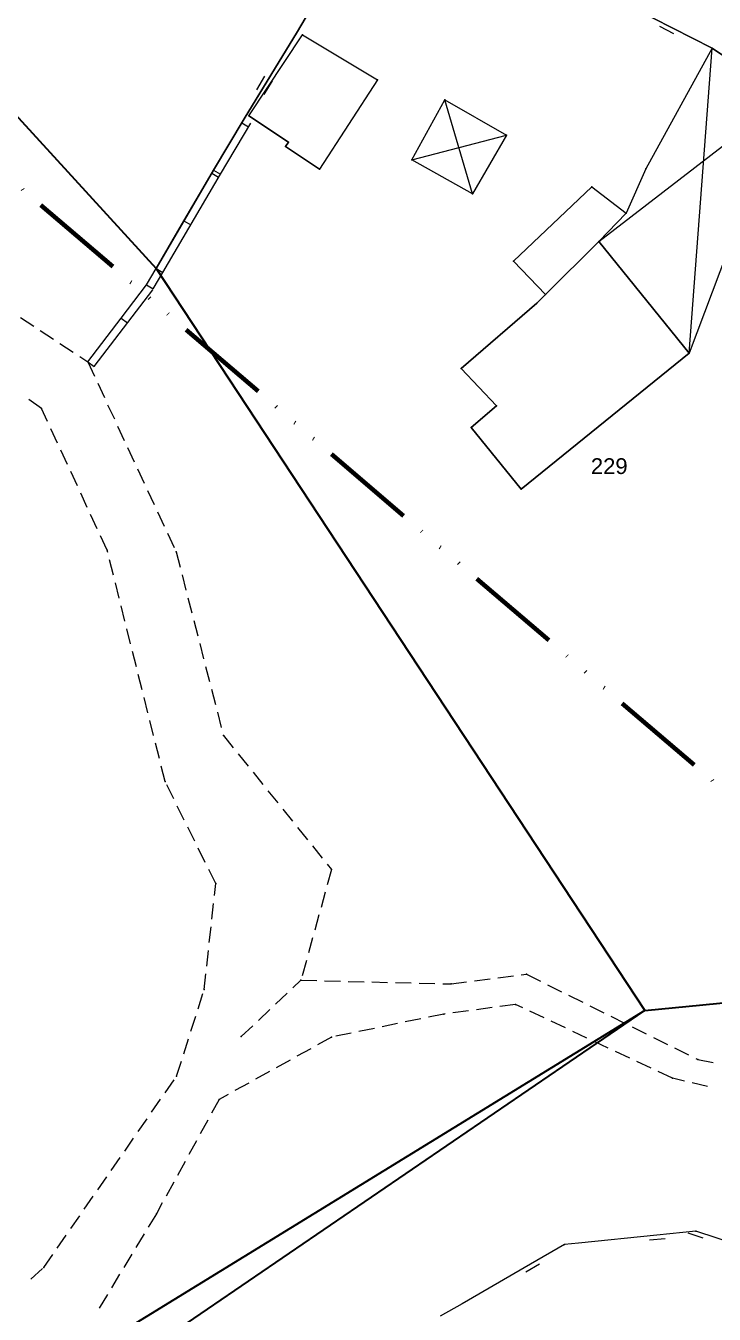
# Model space of a CAD drawing. Header units: millimetres. Extents: x 615240 to 617330, y 4151758 to 4153557.
# Drawn here: x 615450.6 to 615538, y 4152140 to 4152303.6 of the extents above; entities that cross this region are included whole.
import ezdxf
from ezdxf.xclip import XClip

# ---------------------------------------------------------------- set-up
doc = ezdxf.new("R2010")
doc.units = ezdxf.units.MM
doc.header["$XCLIPFRAME"] = 2
doc.linetypes.add('ACAD_ISO14W100', pattern=[24, 12, -3, 0, -3, 0, -3, 0, -3])
for name, color, linetype, lineweight in [('02_ADA_ALN_YENI', 7, 'Continuous', 30), ('03_PARSEL_ALN_ESKI', 18, 'Continuous', 0), ('03_PARSEL_ALN_YENI', 171, 'Continuous', 0), ('03_PARSEL_NO_ESKI', 5, 'Continuous', 0), ('03_PARSEL_SNR_YENI', 5, 'Continuous', 0), ('04_YAPI_ALN_TSCLSIZ', 18, 'Continuous', 0), ('04_YAPI_SNR_TSCLSZ', 77, 'Continuous', 0), ('06_DETAY_SNR_KROKI', 4, 'Continuous', 0), ('06_DETAY_SNR_PAFTA', 26, 'Continuous', 0), ('07_SNRTIP_GECERLI', 30, 'Continuous', 0), ('07_SNRTIP_SABIT', 18, 'Continuous', 0), ('NOKTA_DETAY_YENI', 171, 'Continuous', 0), ('NOKTA_PARSEL_ESKI', 6, 'Continuous', 0), ('NOKTA_PARSEL_YENI', 30, 'Continuous', 0), ('NOKTA_YAPI_TSCLSIZ', 77, 'Continuous', 0), ('TRAFO_BOLGE_TUM', 254, 'ACAD_ISO14W100', 70)]:
    doc.layers.add(name, color=color, linetype=linetype, lineweight=lineweight)
doc.styles.get("Standard").update_dxf_attribs({"font": 'Arial'})

# ---------------------------------------------------------------- blocks, each defined once
blk = doc.blocks.new('fggg')
at = {"layer": '02_ADA_ALN_YENI', "color": 252}
for points in [[(615438.88, 4152303.77, 0), (615467.16, 4152272.82, 0), (615529.18, 4152178.55, 0), (615567.72, 4152182.35, 0), (615583.07, 4152188.56, 0), (615587.35, 4152192.9, 0), (615591.55, 4152197.15, 0), (615595.11, 4152200.75, 0), (615605.95, 4152213.26, 0), (615609.64, 4152219.67, 0), (615613.26, 4152225.93, 0), (615620.48, 4152241.04, 0), (615609.47, 4152245.69, 0), (615609.47, 4152245.69, 0), (615604.39, 4152261.34, 0), (615596.29, 4152277.97, 0), (615589.27, 4152283.98, 0), (615582.83, 4152291.11, 0), (615571.31, 4152303.24, 0), (615565.68, 4152312.1, 0)], [(615235.67, 4152011.37, 0), (615241.21, 4152014.76, 0), (615251.82, 4152024.82, 0), (615257.1, 4152028.53, 0), (615276.2, 4152038, 0), (615300.78, 4152046.97, 0), (615312.09, 4152050.66, 0), (615323.54, 4152056.84, 0), (615331.4, 4152059.17, 0), (615339.35, 4152063.74, 0), (615351.7, 4152071.65, 0), (615353.11, 4152072.8, 0), (615376.53, 4152081.03, 0), (615384.53, 4152086.86, 0), (615429.17, 4152117.25, 0), (615437.2, 4152115.76, 0), (615529.18, 4152178.55, 0), (615448.13, 4152128.73, 0), (615448.13, 4152128.73, 0), (615236.84, 4152138.84, 0)]]:
    blk.add_polyline3d(points, dxfattribs=at)
at = {"layer": '03_PARSEL_ALN_ESKI', "color": 252}
blk.add_point((615524.95, 4152247.71), dxfattribs=at)
at = {"layer": '03_PARSEL_ALN_YENI', "color": 252}
for points in [[(615467.16, 4152272.82, 0), (615438.88, 4152303.77, 0), (615434.08, 4152333.07, 0), (615441.28, 4152346.09, 0), (615466.82, 4152366.92, 0), (615486.67, 4152342.17, 0), (615489.49, 4152338.75, 0), (615491.03, 4152336.86, 0), (615494.02, 4152340.02, 0), (615508.19, 4152337.74, 0), (615496.51, 4152322.32, 0), (615485.08, 4152302.92, 0), (615478.32, 4152291.8, 0), (615474.46, 4152285.3, 0), (615467.16, 4152272.82, 0)], [(615564.18, 4152281.89, 0), (615546.97, 4152294.52, 0), (615537.71, 4152300.81, 0), (615527.73, 4152305.88, 0), (615529.52, 4152321.98, 0), (615530.61, 4152333.78, 0), (615535.09, 4152346.81, 0), (615543.24, 4152360.95, 0), (615561.73, 4152354, 0), (615568.14, 4152341.49, 0), (615568.03, 4152334.22, 0), (615563.27, 4152319.41, 0), (615565.68, 4152312.1, 0), (615571.31, 4152303.24, 0), (615582.83, 4152291.11, 0), (615578.65, 4152287.26, 0), (615569.33, 4152278.66, 0), (615564.18, 4152281.89, 0)], [(615567.72, 4152182.35, 0), (615529.18, 4152178.55, 0), (615467.16, 4152272.82, 0), (615474.46, 4152285.3, 0), (615478.32, 4152291.8, 0), (615485.08, 4152302.92, 0), (615496.51, 4152322.32, 0), (615525.25, 4152306.93, 0), (615527.73, 4152305.88, 0), (615537.71, 4152300.81, 0), (615546.97, 4152294.52, 0), (615564.18, 4152281.89, 0), (615552.66, 4152266.63, 0), (615550.36, 4152262.08, 0), (615547.23, 4152255.91, 0), (615544.66, 4152250.83, 0), (615556.57, 4152232.16, 0), (615564.14, 4152220.94, 0), (615583.07, 4152188.56, 0), (615567.72, 4152182.35, 0)]]:
    blk.add_polyline3d(points, close=True, dxfattribs=at)
blk.add_polyline3d([(615236.84, 4152138.84, 0), (615448.13, 4152128.73, 0), (615529.18, 4152178.55, 0), (615437.2, 4152115.76, 0), (615437.2, 4152115.76, 0), (615429.17, 4152117.25, 0), (615428.42, 4152124.49, 0), (615381.68, 4152118.62, 0), (615368.61, 4152113.92, 0), (615350.53, 4152103.78, 0), (615376.53, 4152081.03, 0), (615353.11, 4152072.8, 0), (615342.41, 4152092.87, 0), (615330.49, 4152115.13, 0), (615294.86, 4152118.58, 0), (615251.78, 4152099.64, 0), (615239.02, 4152090.87, 0)], dxfattribs=at)
at = {"layer": '03_PARSEL_SNR_YENI', "color": 252}
for p, q in [((615485.08, 4152302.92, 0.95), (615487.62, 4152307.23, 0.95)), ((615527.73, 4152305.88, 0.95), (615532.19, 4152303.62, 0.95)), ((615531.05, 4152303.57, 0.95), (615532.83, 4152302.66, 0.95)), ((615532.19, 4152303.62, 0.95), (615537.71, 4152300.81, 0.95)), ((615480.92, 4152296.07, 0.95), (615485.08, 4152302.92, 0.95)), ((615537.71, 4152300.81, 0.95), (615541.84, 4152298, 0.95)), ((615479.92, 4152295.51, 0.95), (615480.96, 4152297.22, 0.95)), ((615480.88, 4152294.92, 0.95), (615481.92, 4152296.63, 0.95)), ((615478.32, 4152291.8, 0.95), (615480.92, 4152296.07, 0.95)), ((615478.04, 4152291.31, 0.95), (615478.32, 4152291.8, 0.95)), ((615474.46, 4152285.3, 0.95), (615478.04, 4152291.31, 0.95)), ((615475.32, 4152284.79, 0.95), (615479.18, 4152291.29, 0.95)), ((615478.04, 4152291.31, 0.95), (615478.9, 4152290.8, 0.95)), ((615474.23, 4152284.9, 0.95), (615474.46, 4152285.3, 0.95)), ((615474.46, 4152285.3, 0.95), (615475.32, 4152284.79, 0.95)), ((615468.02, 4152272.31, 0.95), (615475.32, 4152284.79, 0.95)), ((615470.69, 4152278.86, 0.95), (615474.23, 4152284.9, 0.95)), ((615474.23, 4152284.9, 0.95), (615475.09, 4152284.4, 0.95)), ((615467.16, 4152272.82, 0.95), (615470.69, 4152278.86, 0.95)), ((615470.69, 4152278.86, 0.95), (615471.56, 4152278.36, 0.95)), ((615467.16, 4152272.82, 0.95), (615468.02, 4152272.31, 0.95))]:
    blk.add_line(p, q, dxfattribs=at)
for p in [(615485.08, 4152302.92, 638.22), (615485.08, 4152302.92, 638.22), (615537.71, 4152300.81, 630.04), (615537.71, 4152300.81, 630.04), (615478.32, 4152291.8, 635.94), (615478.32, 4152291.8, 635.94), (615474.46, 4152285.3, 633.56), (615474.46, 4152285.3, 633.56)]:
    blk.add_point(p, dxfattribs=at)
at = {"layer": '04_YAPI_ALN_TSCLSIZ', "color": 252}
for points in [[(615487.89, 4152285.43, 0), (615483.59, 4152288.3, 0), (615483.95, 4152288.84, 0), (615478.94, 4152292.19, 0), (615485.73, 4152302.5, 0), (615495.26, 4152296.76, 0), (615487.89, 4152285.43, 0)], [(615512.52, 4152273.73, 0), (615522.43, 4152283.19, 0), (615526.8, 4152279.86, 0), (615523.36, 4152276.23, 0), (615516.58, 4152269.51, 0), (615512.52, 4152273.73, 0)], [(615505.87, 4152260.13, 0), (615515.49, 4152268.42, 0), (615516.58, 4152269.51, 0), (615523.36, 4152276.23, 0), (615534.82, 4152262.07, 0), (615513.47, 4152244.79, 0), (615507.13, 4152252.61, 0), (615510.34, 4152255.37, 0), (615505.87, 4152260.13, 0)]]:
    blk.add_polyline3d(points, close=True, dxfattribs=at)
at = {"layer": '04_YAPI_SNR_TSCLSZ', "color": 252}
for p, q in [((615478.94, 4152292.19, 638.87), (615485.73, 4152302.5, 637.55)), ((615485.73, 4152302.5, 637.55), (615495.26, 4152296.76, 636.23)), ((615537.71, 4152300.81, 630.04), (615529.29, 4152285.46, 632.88)), ((615534.82, 4152262.07), (615537.71, 4152300.81, 630.04)), ((615537.71, 4152300.81, 630.04), (615546.97, 4152294.52, 628.85)), ((615495.26, 4152296.76, 636.23), (615487.89, 4152285.43, 635.75)), ((615499.59, 4152286.63, 634.71), (615503.78, 4152294.22, 634.29)), ((615503.78, 4152294.22, 634.29), (615511.64, 4152289.75, 635.26)), ((615507.3, 4152282.28, 633.25), (615503.78, 4152294.22, 634.29)), ((615523.36, 4152276.23, 635.49), (615546.97, 4152294.52, 628.85)), ((615546.97, 4152294.52, 628.85), (615534.82, 4152262.07)), ((615478.94, 4152292.19, 638.87), (615483.95, 4152288.84, 639.35)), ((615483.95, 4152288.84, 639.35), (615483.59, 4152288.3)), ((615483.59, 4152288.3), (615487.89, 4152285.43, 635.75)), ((615499.59, 4152286.63, 634.71), (615511.64, 4152289.75, 635.26)), ((615511.64, 4152289.75, 635.26), (615507.3, 4152282.28, 633.25)), ((615507.3, 4152282.28, 633.25), (615499.59, 4152286.63, 634.71)), ((615529.29, 4152285.46, 632.88), (615526.8, 4152279.86)), ((615522.43, 4152283.19, 632.51), (615512.52, 4152273.73, 632.41)), ((615522.43, 4152283.19, 632.51), (615526.8, 4152279.86)), ((615526.8, 4152279.86), (615523.36, 4152276.23, 635.49)), ((615516.58, 4152269.51, 631.78), (615523.36, 4152276.23, 635.49)), ((615534.82, 4152262.07), (615523.36, 4152276.23, 635.49)), ((615512.52, 4152273.73, 632.41), (615516.58, 4152269.51, 631.78)), ((615516.58, 4152269.51, 631.78), (615515.49, 4152268.42, 631.89)), ((615515.49, 4152268.42, 631.89), (615505.87, 4152260.13, 631.13)), ((615513.47, 4152244.79, 628.89), (615534.82, 4152262.07)), ((615505.87, 4152260.13, 631.13), (615510.34, 4152255.37, 630.58)), ((615510.34, 4152255.37, 630.58), (615507.13, 4152252.61, 630.66)), ((615507.13, 4152252.61, 630.66), (615513.47, 4152244.79, 628.89))]:
    blk.add_line(p, q, dxfattribs=at)
at = {"layer": '06_DETAY_SNR_KROKI', "color": 252}
for p, q in [((615465.93, 4152270.72, 0.95), (615467.16, 4152272.82, 0.95)), ((615466.79, 4152270.21, 0.95), (615468.02, 4152272.31, 0.95)), ((615462.73, 4152266.52, 0.95), (615465.93, 4152270.72, 0.95)), ((615465.93, 4152270.72, 0.95), (615466.79, 4152270.21, 0.95)), ((615459.28, 4152260.35, 0.95), (615466.73, 4152270.11, 0.95)), ((615458.48, 4152260.95, 0.95), (615462.73, 4152266.52, 0.95)), ((615462.73, 4152266.52, 0.95), (615463.52, 4152265.91, 0.95)), ((615458.48, 4152260.95, 0.95), (615459.28, 4152260.35, 0.95)), ((615530.69, 4152150.04, 0.95), (615520.74, 4152149.01, 0.95)), ((615531.74, 4152149.58, 0.95), (615529.75, 4152149.38, 0.95)), ((615535.66, 4152150.56, 0.95), (615530.69, 4152150.04, 0.95)), ((615536.56, 4152149.66, 0.95), (615534.66, 4152150.29, 0.95)), ((615535.79, 4152150.51, 0.95), (615535.66, 4152150.56, 0.95)), ((615540.54, 4152148.94, 0.95), (615535.79, 4152150.51, 0.95)), ((615518.98, 4152148.83, 0.95), (615514.65, 4152146.33, 0.95)), ((615520.74, 4152149.01, 0.95), (615518.98, 4152148.83, 0.95)), ((615514.65, 4152146.33, 0.95), (615505.99, 4152141.33, 0.95)), ((615515.8, 4152146.34, 0.95), (615514.06, 4152145.34, 0.95)), ((615505.99, 4152141.33, 0.95), (615503.22, 4152139.73, 0.95))]:
    blk.add_line(p, q, dxfattribs=at)
for p in [(615465.93, 4152270.72, 630.23), (615465.93, 4152270.72, 630.23), (615458.48, 4152260.95, 630.98), (615535.66, 4152150.56, 614.38), (615535.66, 4152150.56, 614.38), (615518.98, 4152148.83, 613.91), (615518.98, 4152148.83, 613.91)]:
    blk.add_point(p, dxfattribs=at)
at = {"layer": '06_DETAY_SNR_PAFTA', "color": 252}
for p, q in [((615449.96, 4152266.58, 0.95), (615451.63, 4152265.48, 0.95)), ((615452.46, 4152264.93, 0.95), (615454.13, 4152263.83, 0.95)), ((615454.96, 4152263.28, 0.95), (615456.63, 4152262.18, 0.95)), ((615457.47, 4152261.62, 0.95), (615458.48, 4152260.95, 0.95)), ((615458.48, 4152260.95, 0.95), (615459.33, 4152259.14, 0.95)), ((615459.75, 4152258.23, 0.95), (615460.59, 4152256.42, 0.95)), ((615452.63, 4152255.02, 0.95), (615451, 4152256.19, 0.95)), ((615453.39, 4152253.37, 0.95), (615452.63, 4152255.02, 0.95)), ((615461.01, 4152255.51, 0.95), (615461.86, 4152253.7, 0.95)), ((615454.65, 4152250.64, 0.95), (615453.81, 4152252.46, 0.95)), ((615462.28, 4152252.79, 0.95), (615463.12, 4152250.98, 0.95)), ((615455.91, 4152247.92, 0.95), (615455.07, 4152249.74, 0.95)), ((615463.54, 4152250.07, 0.95), (615464.39, 4152248.26, 0.95)), ((615464.81, 4152247.35, 0.95), (615465.65, 4152245.54, 0.95)), ((615457.17, 4152245.2, 0.95), (615456.33, 4152247.01, 0.95)), ((615458.43, 4152242.47, 0.95), (615457.59, 4152244.29, 0.95)), ((615466.07, 4152244.63, 0.95), (615466.92, 4152242.82, 0.95)), ((615459.69, 4152239.75, 0.95), (615458.85, 4152241.57, 0.95)), ((615467.34, 4152241.91, 0.95), (615468.18, 4152240.1, 0.95)), ((615468.6, 4152239.19, 0.95), (615469.45, 4152237.38, 0.95)), ((615460.95, 4152237.03, 0.95), (615460.11, 4152238.84, 0.95)), ((615461.02, 4152236.76, 0.95), (615460.95, 4152237.03, 0.95)), ((615469.71, 4152236.81, 0.95), (615470.21, 4152234.87, 0.95)), ((615461.75, 4152233.85, 0.95), (615461.26, 4152235.79, 0.95)), ((615462.47, 4152230.94, 0.95), (615461.99, 4152232.88, 0.95)), ((615470.46, 4152233.9, 0.95), (615470.95, 4152231.96, 0.95)), ((615471.2, 4152231, 0.95), (615471.7, 4152229.06, 0.95)), ((615463.2, 4152228.03, 0.95), (615462.72, 4152229.97, 0.95)), ((615471.95, 4152228.09, 0.95), (615472.44, 4152226.15, 0.95)), ((615463.93, 4152225.12, 0.95), (615463.44, 4152227.06, 0.95)), ((615472.69, 4152225.18, 0.95), (615473.19, 4152223.25, 0.95)), ((615464.66, 4152222.21, 0.95), (615464.17, 4152224.15, 0.95)), ((615465.39, 4152219.3, 0.95), (615464.9, 4152221.24, 0.95)), ((615473.44, 4152222.28, 0.95), (615473.93, 4152220.34, 0.95)), ((615466.11, 4152216.39, 0.95), (615465.63, 4152218.33, 0.95)), ((615474.18, 4152219.37, 0.95), (615474.68, 4152217.43, 0.95)), ((615474.93, 4152216.47, 0.95), (615475.43, 4152214.53, 0.95)), ((615466.84, 4152213.48, 0.95), (615466.36, 4152215.42, 0.95)), ((615475.67, 4152213.56, 0.95), (615475.69, 4152213.49, 0.95)), ((615475.69, 4152213.49, 0.95), (615476.95, 4152211.94, 0.95)), ((615467.57, 4152210.57, 0.95), (615467.08, 4152212.51, 0.95)), ((615477.57, 4152211.16, 0.95), (615478.83, 4152209.6, 0.95)), ((615468.3, 4152207.66, 0.95), (615467.81, 4152209.6, 0.95)), ((615479.46, 4152208.82, 0.95), (615480.71, 4152207.27, 0.95)), ((615469.4, 4152205.44, 0.95), (615468.51, 4152207.23, 0.95)), ((615481.34, 4152206.49, 0.95), (615482.6, 4152204.93, 0.95)), ((615470.73, 4152202.75, 0.95), (615469.85, 4152204.54, 0.95)), ((615483.23, 4152204.15, 0.95), (615484.48, 4152202.6, 0.95)), ((615472.07, 4152200.06, 0.95), (615471.18, 4152201.85, 0.95)), ((615485.11, 4152201.82, 0.95), (615486.36, 4152200.26, 0.95)), ((615473.4, 4152197.37, 0.95), (615472.51, 4152199.17, 0.95)), ((615486.99, 4152199.48, 0.95), (615488.25, 4152197.93, 0.95)), ((615488.88, 4152197.15, 0.95), (615489.41, 4152196.48, 0.95)), ((615474.74, 4152194.69, 0.95), (615473.85, 4152196.48, 0.95)), ((615489.41, 4152196.48, 0.95), (615488.88, 4152194.55, 0.95)), ((615474.57, 4152193.16, 0.95), (615474.74, 4152194.69, 0.95)), ((615488.62, 4152193.59, 0.95), (615488.09, 4152191.66, 0.95)), ((615474.24, 4152190.18, 0.95), (615474.46, 4152192.17, 0.95)), ((615487.82, 4152190.7, 0.95), (615487.29, 4152188.77, 0.95)), ((615473.91, 4152187.2, 0.95), (615474.13, 4152189.19, 0.95)), ((615487.02, 4152187.81, 0.95), (615486.49, 4152185.88, 0.95)), ((615473.58, 4152184.22, 0.95), (615473.8, 4152186.21, 0.95)), ((615486.23, 4152184.91, 0.95), (615485.7, 4152182.99, 0.95)), ((615473.26, 4152181.24, 0.95), (615473.48, 4152183.22, 0.95)), ((615484.5, 4152181.44, 0.95), (615485.54, 4152182.42, 0.95)), ((615485.54, 4152182.42, 0.95), (615487.54, 4152182.37, 0.95)), ((615488.54, 4152182.35, 0.95), (615490.54, 4152182.3, 0.95)), ((615491.54, 4152182.27, 0.95), (615493.54, 4152182.22, 0.95)), ((615494.54, 4152182.19, 0.95), (615496.54, 4152182.14, 0.95)), ((615497.54, 4152182.12, 0.95), (615499.54, 4152182.07, 0.95)), ((615500.54, 4152182.04, 0.95), (615502.54, 4152181.99, 0.95)), ((615503.54, 4152181.96, 0.95), (615504.58, 4152181.94, 0.95)), ((615504.58, 4152181.94, 0.95), (615506.56, 4152182.19, 0.95)), ((615507.55, 4152182.32, 0.95), (615509.54, 4152182.57, 0.95)), ((615510.53, 4152182.7, 0.95), (615512.51, 4152182.96, 0.95)), ((615513.5, 4152183.09, 0.95), (615514.14, 4152183.17, 0.95)), ((615514.14, 4152183.17, 0.95), (615515.93, 4152182.28, 0.95)), ((615472.48, 4152178.8, 0.95), (615473.09, 4152180.71, 0.95)), ((615482.32, 4152179.37, 0.95), (615483.77, 4152180.75, 0.95)), ((615516.82, 4152181.83, 0.95), (615518.62, 4152180.94, 0.95)), ((615519.51, 4152180.5, 0.95), (615521.3, 4152179.61, 0.95)), ((615480.14, 4152177.31, 0.95), (615481.59, 4152178.69, 0.95)), ((615509.79, 4152178.94, 0.95), (615507.81, 4152178.67, 0.95)), ((615512.76, 4152179.34, 0.95), (615510.78, 4152179.07, 0.95)), ((615513.69, 4152178.9, 0.95), (615512.76, 4152179.34, 0.95)), ((615522.2, 4152179.16, 0.95), (615523.99, 4152178.27, 0.95)), ((615471.58, 4152175.94, 0.95), (615472.18, 4152177.85, 0.95)), ((615500.74, 4152177.51, 0.95), (615498.78, 4152177.11, 0.95)), ((615503.67, 4152178.12, 0.95), (615501.72, 4152177.72, 0.95)), ((615503.84, 4152178.14, 0.95), (615503.67, 4152178.12, 0.95)), ((615506.82, 4152178.54, 0.95), (615504.83, 4152178.28, 0.95)), ((615516.4, 4152177.63, 0.95), (615514.59, 4152178.48, 0.95)), ((615519.12, 4152176.35, 0.95), (615517.31, 4152177.2, 0.95)), ((615524.88, 4152177.83, 0.95), (615526.67, 4152176.93, 0.95)), ((615477.96, 4152175.25, 0.95), (615479.42, 4152176.62, 0.95)), ((615491.92, 4152175.69, 0.95), (615489.96, 4152175.29, 0.95)), ((615494.86, 4152176.3, 0.95), (615492.9, 4152175.9, 0.95)), ((615497.8, 4152176.91, 0.95), (615495.84, 4152176.5, 0.95)), ((615521.83, 4152175.07, 0.95), (615520.02, 4152175.92, 0.95)), ((615527.57, 4152176.49, 0.95), (615529.36, 4152175.6, 0.95)), ((615470.67, 4152173.08, 0.95), (615471.27, 4152174.99, 0.95)), ((615486.78, 4152173.72, 0.95), (615485.03, 4152172.75, 0.95)), ((615489.4, 4152175.17, 0.95), (615487.65, 4152174.2, 0.95)), ((615524.54, 4152173.79, 0.95), (615522.73, 4152174.64, 0.95)), ((615530.26, 4152175.15, 0.95), (615532.05, 4152174.26, 0.95)), ((615532.94, 4152173.82, 0.95), (615534.73, 4152172.93, 0.95)), ((615469.76, 4152170.22, 0.95), (615470.37, 4152172.13, 0.95)), ((615484.16, 4152172.26, 0.95), (615482.41, 4152171.29, 0.95)), ((615527.26, 4152172.51, 0.95), (615525.45, 4152173.36, 0.95)), ((615529.97, 4152171.23, 0.95), (615528.16, 4152172.09, 0.95)), ((615535.63, 4152172.48, 0.95), (615535.9, 4152172.35, 0.95)), ((615535.9, 4152172.35, 0.95), (615537.86, 4152171.95, 0.95)), ((615481.53, 4152170.81, 0.95), (615479.78, 4152169.84, 0.95)), ((615532.69, 4152169.96, 0.95), (615530.88, 4152170.81, 0.95)), ((615468.3, 4152168.12, 0.95), (615469.44, 4152169.76, 0.95)), ((615478.91, 4152169.36, 0.95), (615477.16, 4152168.39, 0.95)), ((615534.21, 4152169.6, 0.95), (615532.69, 4152169.96, 0.95)), ((615537.13, 4152168.91, 0.95), (615535.18, 4152169.37, 0.95)), ((615466.59, 4152165.65, 0.95), (615467.73, 4152167.29, 0.95)), ((615475.16, 4152167.27, 0.95), (615474.2, 4152165.52, 0.95)), ((615476.29, 4152167.9, 0.95), (615475.16, 4152167.27, 0.95)), ((615464.88, 4152163.19, 0.95), (615466.02, 4152164.83, 0.95)), ((615473.71, 4152164.64, 0.95), (615472.75, 4152162.89, 0.95)), ((615463.17, 4152160.72, 0.95), (615464.31, 4152162.36, 0.95)), ((615472.27, 4152162.01, 0.95), (615471.31, 4152160.26, 0.95)), ((615461.46, 4152158.26, 0.95), (615462.6, 4152159.9, 0.95)), ((615470.83, 4152159.38, 0.95), (615469.87, 4152157.63, 0.95)), ((615459.75, 4152155.79, 0.95), (615460.89, 4152157.44, 0.95)), ((615469.39, 4152156.75, 0.95), (615468.42, 4152155, 0.95)), ((615458.04, 4152153.33, 0.95), (615459.18, 4152154.97, 0.95)), ((615467.94, 4152154.12, 0.95), (615467.19, 4152152.75, 0.95)), ((615456.33, 4152150.86, 0.95), (615457.47, 4152152.51, 0.95)), ((615467.19, 4152152.75, 0.95), (615466.15, 4152151.04, 0.95)), ((615454.62, 4152148.4, 0.95), (615455.76, 4152150.04, 0.95)), ((615465.64, 4152150.19, 0.95), (615464.6, 4152148.48, 0.95)), ((615452.91, 4152145.93, 0.95), (615454.05, 4152147.58, 0.95)), ((615464.08, 4152147.62, 0.95), (615463.05, 4152145.91, 0.95)), ((615451.28, 4152144.46, 0.95), (615452.76, 4152145.8, 0.95)), ((615462.53, 4152145.06, 0.95), (615461.49, 4152143.35, 0.95)), ((615460.97, 4152142.49, 0.95), (615459.94, 4152140.78, 0.95))]:
    blk.add_line(p, q, dxfattribs=at)
for p in [(615458.48, 4152260.95, 630.98), (615458.48, 4152260.95, 630.98), (615452.63, 4152255.02, 630.14), (615452.63, 4152255.02, 630.14), (615460.95, 4152237.03, 628.45), (615460.95, 4152237.03, 628.45), (615469.71, 4152236.81, 628.5), (615469.71, 4152236.81, 628.5), (615475.69, 4152213.49, 624.99), (615475.69, 4152213.49, 624.99), (615468.3, 4152207.66, 624.08), (615468.3, 4152207.66, 624.08), (615489.41, 4152196.48, 622.62), (615489.41, 4152196.48, 622.62), (615474.74, 4152194.69, 622.51), (615474.74, 4152194.69, 622.51), (615485.54, 4152182.42, 621.89), (615485.54, 4152182.42, 621.89), (615485.54, 4152182.42, 621.89), (615504.58, 4152181.94, 617.21), (615504.58, 4152181.94, 617.21), (615514.14, 4152183.17, 615.55), (615514.14, 4152183.17, 615.55), (615473.26, 4152181.24, 621.03), (615473.26, 4152181.24, 621.03), (615512.76, 4152179.34, 615.8), (615512.76, 4152179.34, 615.8), (615503.67, 4152178.12, 617.35), (615503.67, 4152178.12, 617.35), (615477.96, 4152175.25, 621), (615489.4, 4152175.17, 619.42), (615489.4, 4152175.17, 619.42), (615535.9, 4152172.35, 611.56), (615535.9, 4152172.35, 611.56), (615469.76, 4152170.22, 619.98), (615469.76, 4152170.22, 619.98), (615532.69, 4152169.96, 611.87), (615532.69, 4152169.96, 611.87), (615475.16, 4152167.27, 619.85), (615475.16, 4152167.27, 619.85), (615467.19, 4152152.75, 618.11), (615467.19, 4152152.75, 618.11), (615452.91, 4152145.93, 616.96), (615452.91, 4152145.93, 616.96)]:
    blk.add_point(p, dxfattribs=at)
at = {"layer": '07_SNRTIP_GECERLI', "color": 252}
for points in [[(615438.88, 4152303.77, 0), (615467.16, 4152272.82, 0)], [(615467.16, 4152272.82, 0), (615529.18, 4152178.55, 0)], [(615529.18, 4152178.55, 0), (615567.72, 4152182.35, 0), (615583.07, 4152188.56, 613.66)], [(614973.57, 4152027.26, 0), (615072.7, 4152021.18, 0), (615236.84, 4152138.84, 0), (615448.13, 4152128.73, 0), (615529.18, 4152178.55, 0)], [(615429.17, 4152117.25, 0), (615437.2, 4152115.76, 0), (615529.18, 4152178.55, 0)]]:
    blk.add_polyline3d(points, dxfattribs=at)
at = {"layer": '07_SNRTIP_SABIT', "color": 252}
for points in [[(615496.51, 4152322.32, 638.38), (615485.08, 4152302.92, 638.22), (615478.32, 4152291.8, 635.94), (615474.46, 4152285.3, 633.56), (615467.16, 4152272.82, 633.56)], [(615527.73, 4152305.88, 632.79), (615537.71, 4152300.81, 630.04), (615546.97, 4152294.52, 628.85), (615564.18, 4152281.89, 625.59)]]:
    blk.add_polyline3d(points, dxfattribs=at)
at = {"layer": 'NOKTA_DETAY_YENI', "color": 252}
for p in [(615465.93, 4152270.72, 630.23), (615458.48, 4152260.95, 630.98), (615452.63, 4152255.02, 630.14), (615460.95, 4152237.03, 628.45), (615469.71, 4152236.81, 628.5), (615475.69, 4152213.49, 624.99), (615468.3, 4152207.66, 624.08), (615489.41, 4152196.48, 622.62), (615474.74, 4152194.69, 622.51), (615485.54, 4152182.42, 621.89), (615504.58, 4152181.94, 617.21), (615514.14, 4152183.17, 615.55), (615473.26, 4152181.24, 621.03), (615512.76, 4152179.34, 615.8), (615503.67, 4152178.12, 617.35), (615477.96, 4152175.25, 621), (615489.4, 4152175.17, 619.42), (615535.9, 4152172.35, 611.56), (615469.76, 4152170.22, 619.98), (615532.69, 4152169.96, 611.87), (615475.16, 4152167.27, 619.85), (615467.19, 4152152.75, 618.11), (615535.66, 4152150.56, 614.38), (615518.98, 4152148.83, 613.91), (615452.91, 4152145.93, 616.96)]:
    blk.add_point(p, dxfattribs=at)
at = {"layer": 'NOKTA_PARSEL_ESKI', "color": 252}
blk.add_point((615529.18, 4152178.55), dxfattribs=at)
at = {"layer": 'NOKTA_PARSEL_YENI', "color": 252}
for p in [(615485.08, 4152302.92, 638.22), (615537.71, 4152300.81, 630.04), (615478.32, 4152291.8, 635.94), (615474.46, 4152285.3, 633.56), (615467.16, 4152272.82)]:
    blk.add_point(p, dxfattribs=at)
at = {"layer": 'NOKTA_YAPI_TSCLSIZ', "color": 252}
for p in [(615485.73, 4152302.5, 637.55), (615495.26, 4152296.76, 636.23), (615503.78, 4152294.22, 634.29), (615478.94, 4152292.19, 638.87), (615483.59, 4152288.3), (615483.95, 4152288.84, 639.35), (615511.64, 4152289.75, 635.26), (615499.59, 4152286.63, 634.71), (615487.89, 4152285.43, 635.75), (615529.29, 4152285.46, 632.88), (615507.3, 4152282.28, 633.25), (615522.43, 4152283.19, 632.51), (615526.8, 4152279.86), (615523.36, 4152276.23, 635.49), (615512.52, 4152273.73, 632.41), (615516.58, 4152269.51, 631.78), (615515.49, 4152268.42, 631.89), (615534.82, 4152262.07), (615505.87, 4152260.13, 631.13), (615510.34, 4152255.37, 630.58), (615507.13, 4152252.61, 630.66), (615513.47, 4152244.79, 628.89)]:
    blk.add_point(p, dxfattribs=at)
at = {"layer": '03_PARSEL_NO_ESKI', "color": 252}
blk.add_text('229', height=2, dxfattribs=at).set_placement((615522.33, 4152246.71))

msp = doc.modelspace()

# ---------------------------------------------------------------- linework, layer by layer
at = {"layer": 'TRAFO_BOLGE_TUM', "flags": 128}
msp.add_lwpolyline([(615609.21, 4152146.51), (615609.2, 4152146.5), (615364.24, 4152356.59), (615363.55, 4152357.29), (615362.95, 4152358.15), (615362.51, 4152359.1), (615362.24, 4152360.11), (615362.14, 4152361.15), (615362.24, 4152362.19), (615362.45, 4152362.98), (615362.43, 4152362.99), (615383.16, 4152427.39), (615383.24, 4152427.6), (615383.37, 4152427.88), (615383.35, 4152427.88), (615484.65, 4152667.65), (615484.98, 4152668.31), (615485.58, 4152669.17), (615486.15, 4152669.73), (615486.14, 4152669.74), (616077.97, 4153209.43), (616078.15, 4153209.6), (616079.01, 4153210.2), (616079.07, 4153210.22), (616079.06, 4153210.23), (616244.06, 4153303.22), (616244.96, 4153303.63), (616245.97, 4153303.9), (616247.01, 4153303.99), (616248.05, 4153303.9), (616248.33, 4153303.83), (616248.33, 4153303.84), (616279.31, 4153296.85), (616280.04, 4153296.64), (616280.99, 4153296.2), (616281.85, 4153295.6), (616282.59, 4153294.86), (616283.19, 4153294), (616283.6, 4153293.12), (616283.6, 4153293.12), (616602.79, 4152447.65), (616602.81, 4152447.58), (616603.08, 4152446.57), (616603.17, 4152445.53), (616603.08, 4152444.49), (616602.81, 4152443.48), (616602.37, 4152442.53), (616601.96, 4152441.95), (616601.98, 4152441.94), (616551.95, 4152374.9), (616551.74, 4152374.63), (616551.01, 4152373.9), (616551.01, 4152373.9), (616225.67, 4152099.76), (616225.66, 4152099.75), (616225.39, 4152099.56), (616225.4, 4152099.54), (616182.92, 4152067.76), (616182.33, 4152067.37), (616182.29, 4152067.35), (616182.29, 4152067.35), (616150.33, 4152049.2), (616150.27, 4152049.18), (616150.28, 4152049.17), (616075.07, 4152007.46), (616074.21, 4152007.06), (616073.2, 4152006.79), (616072.16, 4152006.7), (616071.12, 4152006.79), (616070.43, 4152006.98), (616070.43, 4152006.96), (615611.38, 4152145.31), (615611.06, 4152145.42), (615610.11, 4152145.86), (615609.25, 4152146.46), (615609.21, 4152146.51), (615609.21, 4152146.51)], dxfattribs=at)

# ---------------------------------------------------------------- block references
ref = msp.add_blockref('fggg', (0, 0))
XClip(ref).set_block_clipping_path([(615240.4021353753, 4153557.293983656), (616576.5432835864, 4153557.293983656), (616576.5432835864, 4152657.5), (617142.5, 4152657.5), (617142.5, 4151777.5), (615240.4021353753, 4151757.5), (615240.4021353753, 4152657.5)])

doc.saveas('drawing.dxf')
